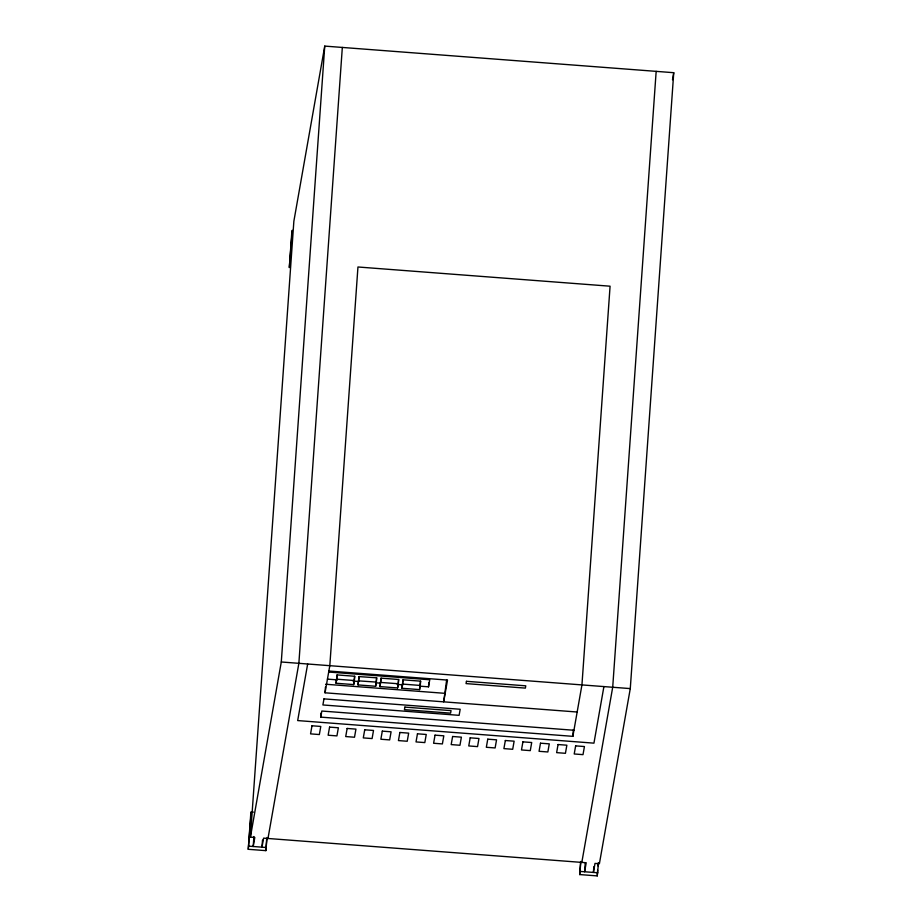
<?xml version="1.0" encoding="UTF-8"?>
<svg xmlns="http://www.w3.org/2000/svg" width="922" height="922" viewBox="0 0 922 922"><rect width="100%" height="100%" fill="white"/><g stroke="black" fill="none" stroke-linecap="round" stroke-linejoin="round"><path stroke-width="1.38" d="M267.092 837.533L265.836 850.637L248.26 849.3L250.68 815.083L251.233 811.948L253.423 812.121M248.26 849.3L251.233 811.948M253.907 836.519L253.204 846.5L254.806 837.476L250.404 837.13L293.864 221.245L324.751 46.1L673.74 72.7L630.279 688.596L599.392 863.741L595.001 863.407L593.411 872.431L593.814 866.738M262.505 840.046L261.998 847.168L263.588 838.144L586.208 862.738L584.617 871.763L585.228 863.211M265.836 850.637L266.642 839.227M250.404 837.13L281.291 661.984L324.751 46.1M342.327 47.437L298.866 663.333L267.979 838.478M577.16 712.014L325.04 692.802L329.811 665.684L357.955 266.988L610.076 286.2L581.943 684.908L572.873 736.344L320.752 717.12L321.029 713.109M325.04 692.802L325.443 687.097M336.081 683.248L337.095 674.916L354.67 676.264L354.371 680.54L353.656 684.585L336.081 683.248L337.095 674.916M353.656 684.585L354.67 676.264M358.047 684.919L359.061 676.598L376.66 677.82L376.36 682.096L375.623 686.268L358.047 684.919L359.061 676.598M375.623 686.268L376.66 677.82M380.025 686.602L381.063 678.154L398.638 679.491L398.327 683.767L397.601 687.939L380.025 686.602L381.063 678.154M397.601 687.939L398.638 679.491M401.992 688.273L403.029 679.825L420.605 681.162L420.305 685.449L419.568 689.61L401.992 688.273L403.029 679.825M419.568 689.61L419.775 686.763M419.971 686.175L428.511 686.821L428.811 682.545M446.686 679.687L443.678 701.838L447.516 680.079L328.877 671.032M572.873 736.344L573.346 729.659M598.505 862.796L597.249 875.9L579.673 874.563L580.583 861.724M579.673 874.563L580.929 861.448M597.249 875.9L597.652 870.195M597.952 865.919L598.159 863.073M656.164 71.363L612.704 687.247L581.817 862.404M307.66 664.001L297.679 720.578L593.941 743.155L603.91 686.579M320.752 717.12L321.824 711.035L573.945 730.259M419.867 685.334L420.605 681.162M428.511 686.821L429.756 679.756L328.693 672.046M672.495 79.765L673.74 72.7M358.762 680.874L376.36 682.096M281.291 661.984L630.279 688.596M380.751 682.43L398.327 683.767M402.73 684.101L420.305 685.449M336.795 679.191L354.371 680.54M327.448 679.122L337.417 679.883M353.068 681.07L358.762 681.508M375.842 682.81L380.118 683.133M397.198 684.435L402.891 684.873M325.639 684.239L444.289 693.286M248.813 846.166L266.389 847.502M580.226 871.428L597.802 872.777M291.721 233.404L289.312 267.622L292.274 230.281L291.721 233.404M311.993 725.775L310.564 733.877L319.346 734.546L320.787 726.444L311.993 725.775M323.968 698.876L322.896 704.961L459.11 715.345L460.182 709.26L323.968 698.876M329.569 727.112L328.14 735.226L336.933 735.894L338.362 727.781L329.569 727.112M347.145 728.449L345.715 736.563L354.509 737.231L355.938 729.118L347.145 728.449M364.72 729.798L363.291 737.9L372.085 738.568L373.514 730.466L364.72 729.798M382.296 731.134L380.867 739.237L389.66 739.905L391.089 731.803L382.296 731.134M399.871 732.471L398.442 740.585L407.236 741.253L408.665 733.14L399.871 732.471M404.896 707.105L404.447 709.64L450.593 713.155L451.042 710.62L404.896 707.105M417.459 733.808L416.029 741.922L424.812 742.59L426.241 734.477L417.459 733.808M435.034 735.157L433.605 743.259L442.387 743.927L443.816 735.825L435.034 735.157M452.61 736.494L451.181 744.596L459.963 745.264L461.392 737.162L452.61 736.494M466.451 681.312L466.048 683.594L525.367 688.112L525.77 685.83L466.451 681.312M470.185 737.831L468.756 745.944L477.538 746.613L478.967 738.499L470.185 737.831M487.761 739.167L486.332 747.281L495.114 747.949L496.555 739.836L487.761 739.167M505.337 740.516L503.908 748.618L512.701 749.286L514.13 741.184L505.337 740.516M522.912 741.853L521.483 749.955L530.277 750.623L531.706 742.521L522.912 741.853M540.488 743.19L539.059 751.303L547.852 751.972L549.282 743.858L540.488 743.19M558.064 744.527L556.634 752.64L565.428 753.309L566.857 745.207L558.064 744.527M575.639 745.875L574.21 753.977L583.004 754.645L584.433 746.543L575.639 745.875"/></g></svg>
